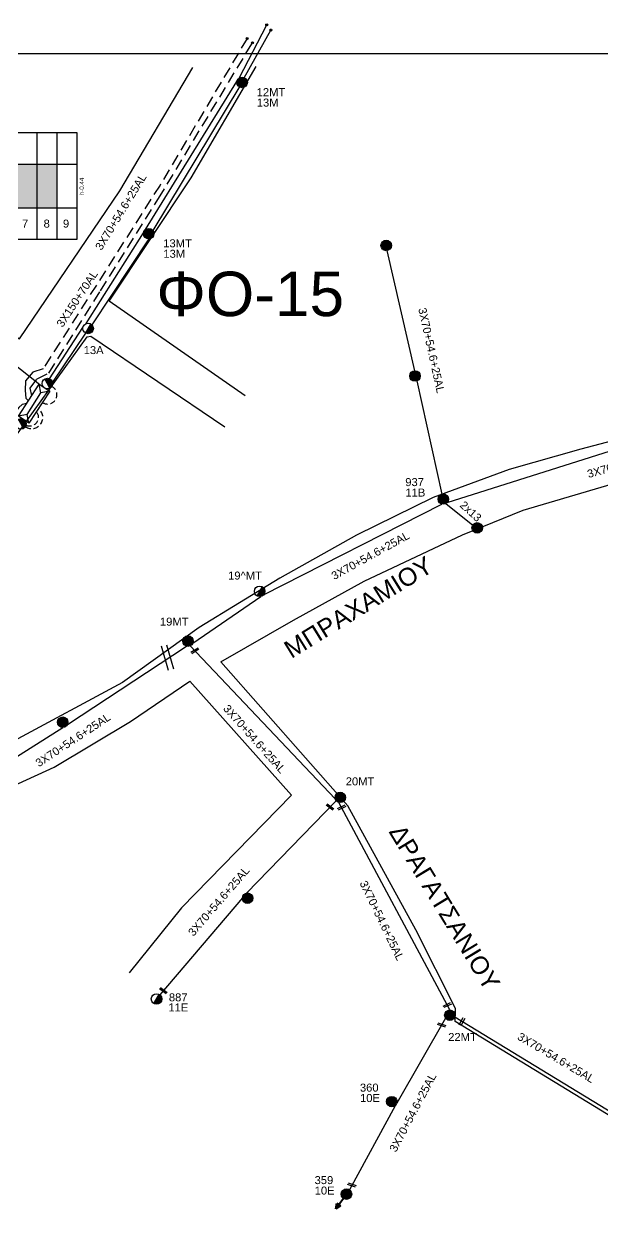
# Model space of a CAD drawing. Header units: millimetres. Extents: x 911 to 5440, y 753 to 2084.
# Drawn here: x 2668.3 to 2798.2, y 1520.7 to 1789.5 of the extents above; entities that cross this region are included whole.
import ezdxf
from ezdxf.enums import TextEntityAlignment as Align

# ---------------------------------------------------------------- set-up
doc = ezdxf.new("R2010")
doc.units = ezdxf.units.MM
doc.linetypes.add('DASHED', pattern=[19.05, 12.7, -6.35])
for name, color, linetype in [('Άγνωστα', 7, 'Continuous'), ('Ασφαλειοκιβώτια Χ.Τ 9 αναχωρήσεων', 7, 'Continuous'), ('Επίτονοι', 7, 'Continuous'), ('Επιγραφές - Σχήματα', 7, 'Continuous'), ('Καλώδια ΧΤ   3x150AL+50CU XLPE', 7, 'DASHED'), ('Καλώδια ΧΤ   3x150AL+50XLPE', 7, 'DASHED'), ('Μηχανική τομή', 7, 'Continuous'), ('Στύλος Ξύλινος', 7, 'Continuous'), ('Στύλος Ξύλινος @ 1', 7, 'Continuous'), ('Στύλος ΦΜ', 7, 'Continuous'), ('Στύλος ΦΜ @ 1', 7, 'Continuous'), ('Συνδέσεις', 7, 'Continuous'), ('Συνεστραμμένα ΧΤ   3x70+54.6+25 AL', 7, 'SYN_LINE'), ('Τομή', 7, 'Continuous'), ('Υποσταθμός εναέριος 2 στύλων', 7, 'Continuous'), ('Υποσταθμός πόλεως', 7, 'Continuous'), ('Υπόβαθρο ΔΕΗ', 7, 'Continuous'), ('Υπόγεια καλώδια Δικτύου ΧΤ και Παρ. ΧΤ - 3X150+70 AL', 7, 'DASHED')]:
    doc.layers.add(name, color=color, linetype=linetype)
doc.styles.get("Standard").update_dxf_attribs({"font": 'arial.ttf'})
doc.linetypes.add('SYN_LINE', pattern='A,0.5,-0.0001,["/\\/\\/\\/",Standard,S=0.1,R=0,X=0,Y=-0.05],-0.25', length=0.7501)

# ---------------------------------------------------------------- blocks, each defined once
blk = doc.blocks.new('ΥΠΑΡΧΩΝ ΤΣΙΜΕΝΤΕΝΙΟΣ ΣΤΥΛΟΣ')
at = {"layer": 'Στύλος ΦΜ'}
blk.add_hatch(color=7, dxfattribs=at).paths.add_polyline_path([(-1.29, -2.28, 0.574793), (2.62, 0, 0.268822), (1.3, 2.27)])
at = {"layer": 'Στύλος ΦΜ', "color": 7}
blk.add_line((-1.29, -2.28), (1.3, 2.27), dxfattribs=at)
blk.add_circle((0, 0), 2.62, dxfattribs=at)
at = {"layer": 'Στύλος ΦΜ', "flags": 4}
for tag, p in [('ΑΡΙΘΜΟΣ', (-4.68, 8.05)), ('ΤΥΠΟΣ', (-4.91, 3.03))]:
    blk.add_attdef(tag, p, '', height=4, dxfattribs=at)
blk = doc.blocks.new('ΥΠΑΡΧΩΝ ΞΥΛΙΝΟΣ ΣΤΥΛΟΣ')
at = {"layer": 'Στύλος Ξύλινος'}
h = blk.add_hatch(color=7, dxfattribs=at)
h.paths.add_polyline_path([(-2.62, 0, 0.270008), (-1.29, -2.28), (1.3, 2.27, 0.576266)])
h.paths.add_polyline_path([(-1.29, -2.28, 0.574793), (2.62, 0, 0.268822), (1.3, 2.27)])
at = {"layer": 'Στύλος Ξύλινος', "color": 7}
blk.add_line((-1.29, -2.28), (1.3, 2.27), dxfattribs=at)
blk.add_circle((0, 0), 2.62, dxfattribs=at)
at = {"layer": 'Στύλος Ξύλινος', "flags": 4}
for tag, p in [('ΑΡΙΘΜΟΣ', (-4.91, 8.6)), ('ΤΥΠΟΣ', (-4.85, 3.39))]:
    blk.add_attdef(tag, p, '', height=4, dxfattribs=at)
blk = doc.blocks.new('ΕΠΙΤΟΝΟΣ')
at = {"layer": 'Επίτονοι', "lineweight": 40, "ltscale": 40}
blk.add_hatch(color=256, dxfattribs=at).paths.add_polyline_path([(-1.13, 6.47), (0, 9.1), (1.13, 6.47)])
for p, q in [((-1.13, 6.47), (0, 9.1)), ((1.13, 6.47), (-1.13, 6.47)), ((-1.13, 6.47), (0, 6.47)), ((0, 9.1), (1.13, 6.47)), ((0, 6.47), (0, 0))]:
    blk.add_line(p, q, dxfattribs=at)
blk = doc.blocks.new('ΥΠΟΣΤΑΘΜΟΣ ΕΝΑΕΡΙΟΣ ΕΠΙ 2 ΣΤΥΛΩΝ')
at = {"layer": 'Υποσταθμός εναέριος 2 στύλων', "linetype": 'Continuous'}
for points in [[(-11.97, -2.11, 0.574793), (-8.45, -0.07, 0.268822), (-9.64, 1.98)], [(9.68, -2.15, 0.574793), (13.19, -0.1, 0.268822), (12.01, 1.95)]]:
    blk.add_hatch(color=256, dxfattribs=at).paths.add_polyline_path(points)
for p, q in [((-11.97, -2.11), (-9.64, 1.98)), ((9.68, -2.15), (12.01, 1.95))]:
    blk.add_line(p, q, dxfattribs=at)
for centre in [(-10.81, -0.07), (10.84, -0.1)]:
    blk.add_circle(centre, 2.36, dxfattribs=at)
at = {"layer": 'Υποσταθμός πόλεως', "linetype": 'Continuous', "ltscale": 40}
blk.add_lwpolyline([(-8.57, 2.82), (8.57, 2.82), (8.57, -2.82), (-8.57, -2.82)], close=True, dxfattribs=at)
for points in [[(-5.75, 0), (-8.57, 2.82)], [(-8.57, -2.82), (-5.75, 0)], [(-5.75, 0), (5.75, 0)], [(5.75, 0), (8.57, 2.82)], [(8.57, -2.82), (5.75, 0)]]:
    blk.add_lwpolyline(points, dxfattribs=at)
at = {"layer": 'Υποσταθμός εναέριος 2 στύλων', "ltscale": 40, "flags": 1}
for tag, p in [('ΜΕΤΑΣΧΗΜΑΤΙΣΜΟΣ', (14.09, 2.51)), ('ΙΣΧΥΣ', (14.07, -0.28)), ('ΑΡΙΘΜΟΣ', (14.19, -3))]:
    blk.add_attdef(tag, p, '', height=1.8, dxfattribs=at)
blk = doc.blocks.new('ΑΣΦΑΛΕΙΟΚΙΒΩΤΙΟ ΥΠΟΣΤΑΘΜΟΥ 9 ΑΝΑΧΩΡΗΣΕΩΝ')
at = {"layer": 'Ασφαλειοκιβώτια Χ.Τ 9 αναχωρήσεων', "ltscale": 40}
for p, q in [((-23.8, 40.36), (24.02, 40.36)), ((-9.72, 40.36), (-9.72, -40.64)), ((9.94, 40.36), (9.94, -40.64)), ((-23.8, 31.36), (24.02, 31.36)), ((-23.8, 22.36), (24.02, 22.36)), ((-23.8, 13.36), (24.02, 13.36)), ((-23.8, 4.36), (24.02, 4.36)), ((-23.8, -4.64), (24.02, -4.64)), ((-23.8, -13.64), (24.02, -13.64)), ((-23.8, -22.64), (24.02, -22.64)), ((-23.8, -31.64), (24.02, -31.64))]:
    blk.add_line(p, q, dxfattribs=at)
at = {"layer": 'Ασφαλειοκιβώτια Χ.Τ 9 αναχωρήσεων'}
blk.add_lwpolyline([(-23.8, -40.64), (24.02, -40.64), (24.02, 40.36), (-23.8, 40.36)], close=True, dxfattribs=at)
for s, p in [('1', (-18.61, 37.24)), ('2', (-18.61, 28.67)), ('3', (-18.61, 19.6)), ('4', (-18.61, 10.58)), ('5', (-18.61, 1.57)), ('6', (-18.61, -7.57)), ('7', (-18.61, -15.81)), ('8', (-18.61, -25.5)), ('9', (-18.61, -34.19))]:
    blk.add_text(s, height=3.6, rotation=270, dxfattribs=at).set_placement(p)
at = {"layer": 'Ασφαλειοκιβώτια Χ.Τ 9 αναχωρήσεων', "ltscale": 40}
for tag, height, p in [('ΟΝΟΜΑ', 5, (-0.16, 44.31)), ('ΚΕΙΜΕΝΟ 1', 2, (17.06, 35.59)), ('ΚΕΙΜΕΝΟ 2', 2, (17.06, 26.88)), ('ΚΕΙΜΕΝΟ 3', 2, (17.06, 17.69)), ('ΚΕΙΜΕΝΟ 4', 2, (17.06, 8.71)), ('ΚΕΙΜΕΝΟ 5', 2, (17.06, -0.13)), ('ΚΕΙΜΕΝΟ 6', 2, (17.06, -9.05)), ('ΚΕΙΜΕΝΟ 7', 2, (17.06, -18.13)), ('ΚΕΙΜΕΝΟ 8', 2, (17.06, -26.85)), ('ΚΕΙΜΕΝΟ 9', 2, (17.06, -35.99)), ('ΣΧ', 2, (-0.1, -42.64))]:
    blk.add_attdef(tag, text='', height=height, dxfattribs=at).set_placement(p, align=Align.MIDDLE_CENTER)
blk = doc.blocks.new('ΜΗΧΑΝΙΚΗ ΤΟΜΗ')
at = {"layer": 'Μηχανική τομή', "ltscale": 40}
for p, q in [((-1.89, 0.78), (1.89, 0.78)), ((1.89, 0), (-1.89, 0))]:
    blk.add_line(p, q, dxfattribs=at)
blk = doc.blocks.new('ΤΟΜΗ')
at = {"layer": 'Τομή', "ltscale": 40}
for p, q in [((-5.68, 0), (5.68, 0)), ((5.68, -2.33), (-5.68, -2.33))]:
    blk.add_line(p, q, dxfattribs=at)
blk = doc.blocks.new('_ΣΥΝΔΕΣΗ')
at = {"layer": 'Συνδέσεις', "linetype": 'SYN_LINE', "ltscale": 40}
blk.add_hatch(color=256, dxfattribs=at).paths.add_polyline_path([(0.5, -0.01, 1), (-0.5, -0.01, 1)])
at = {"layer": 'Συνδέσεις'}
blk.add_circle((0, -0.01), 0.5, dxfattribs=at)

msp = doc.modelspace()

# ---------------------------------------------------------------- hatches: boundary and pattern name
at = {"layer": 'Ασφαλειοκιβώτια Χ.Τ 9 αναχωρήσεων'}
for color, points in [(2, [(2671.32, 1757.97), (2666.82, 1757.97), (2666.82, 1748.15), (2671.32, 1748.15)]), (173, [(2675.82, 1757.97), (2671.32, 1757.97), (2671.32, 1748.15), (2675.82, 1748.15)])]:
    msp.add_hatch(color=color, dxfattribs=at).paths.add_polyline_path(points)

# ---------------------------------------------------------------- linework, layer by layer
at = {"layer": 'Άγνωστα', "color": 27}
msp.add_lwpolyline([(2763.15, 1681.64), (2769.17, 1676.75)], dxfattribs=at)
at = {"layer": 'Επιγραφές - Σχήματα'}
msp.add_lwpolyline([(953.51, 1782.88), (3198.57, 1782.88)], dxfattribs=at)
at = {"layer": 'Καλώδια ΧΤ   3x150AL+50CU XLPE', "color": 1, "linetype": 'DASHED', "ltscale": 0.1}
msp.add_arc((2673.67, 1706.11), 2.09, 235.0911, 63.8609, dxfattribs=at)
at = {"layer": 'Καλώδια ΧΤ   3x150AL+50CU XLPE', "color": 85, "linetype": 'DASHED', "ltscale": 0.1}
msp.add_arc((2670.08, 1701), 2.51, 235.9654, 53.5183, dxfattribs=at)
at = {"layer": 'Καλώδια ΧΤ   3x150AL+50CU XLPE', "color": 2, "linetype": 'DASHED', "ltscale": 0.1}
msp.add_arc((2669.66, 1701.06), 1.97, 245.3245, 41.0106, dxfattribs=at)
at = {"layer": 'Καλώδια ΧΤ   3x150AL+50XLPE', "color": 173, "ltscale": 0.2}
msp.add_lwpolyline([(2668.96, 1704.16), (2667.94, 1703.94), (2667.2, 1703.23), (2659.7, 1693.73), (2642.52, 1674.01), (2631.72, 1662.83), (2614.38, 1645.5)], dxfattribs=at)
at = {"layer": 'Συνεστραμμένα ΧΤ   3x70+54.6+25 AL', "color": 62, "ltscale": 20}
for p, q in [((2678.1, 1631.94), (2704.84, 1649.59)), ((2637.06, 1606.02), (2677.12, 1631.3))]:
    msp.add_line(p, q, dxfattribs=at)
at = {"layer": 'Συνεστραμμένα ΧΤ   3x70+54.6+25 AL', "color": 1, "ltscale": 20}
for points in [[(2716.73, 1777.33), (2722.88, 1789.29)], [(2695.69, 1743.3), (2716.2, 1776.53)], [(2682.36, 1722.12), (2695.22, 1742.54)], [(2671.94, 1708.36), (2645.37, 1729.34)], [(2674.11, 1709.7), (2681.61, 1721.2)]]:
    msp.add_lwpolyline(points, dxfattribs=at)
at = {"layer": 'Συνεστραμμένα ΧΤ   3x70+54.6+25 AL', "color": 6, "ltscale": 20}
for points in [[(2717.85, 1777.41), (2723.79, 1788.14)], [(2716.88, 1775.48), (2697.34, 1743.02)], [(2696.4, 1741.17), (2683.61, 1721.84)], [(2682.19, 1720), (2674.75, 1708.92)]]:
    msp.add_lwpolyline(points, dxfattribs=at)
at = {"layer": 'Συνεστραμμένα ΧΤ   3x70+54.6+25 AL', "color": 27, "ltscale": 20}
for points in [[(2749.91, 1738.52), (2756.09, 1711.5)], [(2756.64, 1709.23), (2762.22, 1683.78)], [(2763.42, 1681.85), (2804.38, 1694.84)], [(2722.18, 1661.11), (2762.23, 1681.53)], [(2706.28, 1650.24), (2721.55, 1660.75)], [(2738.28, 1615.26), (2705.69, 1649.64)], [(2738.51, 1614.81), (2718.35, 1594.05)], [(2764.02, 1567.76), (2739.1, 1614.43)], [(2717.43, 1593), (2698.86, 1571.16)], [(2763.09, 1565.89), (2752.12, 1546.79)], [(2810.76, 1538.33), (2765.13, 1566.12)], [(2751.73, 1546.23), (2741.46, 1527.32)]]:
    msp.add_lwpolyline(points, dxfattribs=at)
at = {"layer": 'Υπόβαθρο ΔΕΗ', "ltscale": 0.2}
for points in [[(2638.32, 1765.47), (2624.64, 1743.64), (2667.34, 1718.72), (2689.89, 1751.97), (2706.32, 1779.72)], [(2718.03, 1705.85), (2687.53, 1727.15), (2705.88, 1754.89), (2720.5, 1779.92)], [(2878.16, 1754.36), (2911.51, 1720.42), (2890.61, 1704.52), (2852.09, 1702.81), (2828.28, 1701.91), (2806.3, 1697.22), (2793.5, 1693.89), (2777.38, 1689.34), (2760.29, 1683.04), (2743.04, 1674.55), (2725.84, 1664.85), (2707.71, 1653.78), (2690.46, 1641.41), (2665.98, 1628.2), (2649.75, 1620.43), (2636.57, 1615.01), (2608.51, 1632.78)], [(2607.94, 1633.93), (2637.68, 1663.37), (2667.03, 1697.55), (2682.57, 1719.15), (2683.34, 1719.26), (2713.49, 1698.91)], [(2904.8, 1501.71), (2859.4, 1516.63), (2809.76, 1537.97), (2765.23, 1565.14), (2765.3, 1568.07), (2756.37, 1585.78), (2741.11, 1613.63), (2712.61, 1646.08), (2728.92, 1655.4), (2744.81, 1664.22), (2766.88, 1674.61), (2780.53, 1680.16), (2803.84, 1687.09), (2826.89, 1691.61), (2827.59, 1691.26), (2837.97, 1658.64), (2804.35, 1635.93)], [(2600.53, 1626.68), (2635.98, 1604.46), (2675.11, 1622.34), (2692.28, 1632.67), (2705.6, 1641.68), (2728.49, 1616.03), (2703.72, 1590.72), (2692, 1576.09)]]:
    msp.add_lwpolyline(points, dxfattribs=at)
at = {"layer": 'Υπόγεια καλώδια Δικτύου ΧΤ και Παρ. ΧΤ - 3X150+70 AL', "color": 27, "ltscale": 0.2}
msp.add_lwpolyline([(2718.48, 1786.21), (2698.92, 1753.28), (2672.66, 1711.94), (2670.38, 1711.16), (2668.67, 1709.22), (2668.6, 1707.07), (2668.8, 1705.38), (2669.36, 1704.77)], dxfattribs=at)
at = {"layer": 'Υπόγεια καλώδια Δικτύου ΧΤ και Παρ. ΧΤ - 3X150+70 AL', "color": 5, "ltscale": 0.2}
msp.add_lwpolyline([(2670.1, 1705.92), (2669.77, 1707.57), (2671.32, 1709.69), (2673.92, 1710.99), (2685.54, 1729.47), (2698.58, 1750.21), (2719.68, 1785.27)], dxfattribs=at)

# ---------------------------------------------------------------- block references
at = {"layer": 'Ασφαλειοκιβώτια Χ.Τ 9 αναχωρήσεων', "xscale": 0.5, "yscale": 0.5, "zscale": 0.5, "rotation": 90}
msp.add_blockref('ΑΣΦΑΛΕΙΟΚΙΒΩΤΙΟ ΥΠΟΣΤΑΘΜΟΥ 9 ΑΝΑΧΩΡΗΣΕΩΝ', (2660.01, 1753.01), dxfattribs=at).add_auto_attribs({'ΟΝΟΜΑ': 'ΦΟ-15', 'ΣΧ': 'h-0.44', 'ΚΕΙΜΕΝΟ 2': '150', 'ΚΕΙΜΕΝΟ 1': '293', 'ΚΕΙΜΕΝΟ 3': '90', 'ΚΕΙΜΕΝΟ 4': '30', 'ΚΕΙΜΕΝΟ 5': '90', 'ΚΕΙΜΕΝΟ 6': '90'})
at = {"layer": 'Επίτονοι', "xscale": 0.4500000000000587, "yscale": 0.4500000000000587, "zscale": 0.4500000000000587, "rotation": 143.9187071848988}
msp.add_blockref('ΕΠΙΤΟΝΟΣ', (2740.8, 1526.34), dxfattribs=at)
at = {"layer": 'Μηχανική τομή'}
for p, xscale, yscale, zscale, rotation in [((2706.88, 1648.38), 0.4999999999999706, 0.4999999999999706, 0.4999999999999706, 33.10835263093161), ((2736.98, 1613.25), 0.5000000000000894, 0.5000000000000894, 0.5000000000000894, 321.4999823056129), ((2739.81, 1613.1), 0.5000000000001487, 0.5000000000001487, 0.5000000000001487, 25.17002006887376), ((2699.54, 1571.95), 0.5000000000000894, 0.5000000000000894, 0.5000000000000894, 321.4999823056129), ((2763.52, 1568.7), 0.5000000000001487, 0.5000000000001487, 0.5000000000001487, 25.17002006887376), ((2762.13, 1564.22), 0.5000000000000262, 0.5000000000000262, 0.5000000000000262, 341.8647889427637), ((2766.92, 1565.03), 0.5000000000001383, 0.5000000000001383, 0.5000000000001383, 61.38147399511487), ((2741.96, 1528.24), 0.5000000000000262, 0.5000000000000262, 0.5000000000000262, 341.8647889427637)]:
    msp.add_blockref('ΜΗΧΑΝΙΚΗ ΤΟΜΗ', p, dxfattribs=dict(at, xscale=xscale, yscale=yscale, zscale=zscale, rotation=rotation))
at = {"layer": 'Στύλος Ξύλινος @ 1', "ltscale": 40}
ref = msp.add_blockref('ΥΠΑΡΧΩΝ ΞΥΛΙΝΟΣ ΣΤΥΛΟΣ', (2717.37, 1776.34), dxfattribs=dict(at, xscale=0.4499999999998181, yscale=0.4499999999998181, zscale=0.4499999999998181))
ref.add_attrib('ΤΥΠΟΣ', '13M', (2720.66, 1770.92), dxfattribs={"layer": 'Στύλος Ξύλινος', "height": 1.8, "flags": 4})
ref.add_attrib('ΑΡΙΘΜΟΣ', '12MT', (2720.63, 1773.26), dxfattribs={"layer": 'Στύλος Ξύλινος', "height": 1.8, "flags": 4})
ref = msp.add_blockref('ΥΠΑΡΧΩΝ ΞΥΛΙΝΟΣ ΣΤΥΛΟΣ', (2696.38, 1742.34), dxfattribs=dict(at, xscale=0.4499999999998181, yscale=0.4499999999998181, zscale=0.4499999999998181))
ref.add_attrib('ΤΥΠΟΣ', '13M', (2699.67, 1736.92), dxfattribs={"layer": 'Στύλος Ξύλινος', "height": 1.8, "flags": 4})
ref.add_attrib('ΑΡΙΘΜΟΣ', '13MT', (2699.64, 1739.27), dxfattribs={"layer": 'Στύλος Ξύλινος', "height": 1.8, "flags": 4})
at = {"layer": 'Στύλος Ξύλινος @ 1', "ltscale": 40, "xscale": 0.4499999999998181, "yscale": 0.4499999999998181, "zscale": 0.4499999999998181}
for p in [(2749.73, 1739.68), (2756.21, 1710.33), (2770.19, 1676.17), (2677.06, 1632.48), (2718.6, 1592.9)]:
    msp.add_blockref('ΥΠΑΡΧΩΝ ΞΥΛΙΝΟΣ ΣΤΥΛΟΣ', p, dxfattribs=at)
at = {"layer": 'Στύλος Ξύλινος @ 1', "ltscale": 40}
ref = msp.add_blockref('ΥΠΑΡΧΩΝ ΞΥΛΙΝΟΣ ΣΤΥΛΟΣ', (2762.56, 1682.66), dxfattribs=dict(at, xscale=0.4499999999998181, yscale=0.4499999999998181, zscale=0.4499999999998181))
ref.add_attrib('ΤΥΠΟΣ', '11B', (2754.05, 1683.22), dxfattribs={"layer": 'Στύλος Ξύλινος', "height": 1.8, "flags": 4})
ref.add_attrib('ΑΡΙΘΜΟΣ', '937', (2754.02, 1685.57), dxfattribs={"layer": 'Στύλος Ξύλινος', "height": 1.8, "flags": 4})
ref = msp.add_blockref('ΥΠΑΡΧΩΝ ΞΥΛΙΝΟΣ ΣΤΥΛΟΣ', (2705.2, 1650.71), dxfattribs=dict(at, xscale=0.4499999999998181, yscale=0.4499999999998181, zscale=0.4499999999998181))
ref.add_attrib('ΤΥΠΟΣ', '19MT', (2698.9, 1654.19), dxfattribs={"layer": 'Στύλος Ξύλινος', "height": 1.8, "flags": 4})
ref = msp.add_blockref('ΥΠΑΡΧΩΝ ΞΥΛΙΝΟΣ ΣΤΥΛΟΣ', (2739.42, 1615.56), dxfattribs=dict(at, xscale=0.4499999999998181, yscale=0.4499999999998181, zscale=0.4499999999998181))
ref.add_attrib('ΤΥΠΟΣ', '20MT', (2740.65, 1618.27), dxfattribs={"layer": 'Στύλος Ξύλινος', "height": 1.8, "flags": 4})
ref = msp.add_blockref('ΥΠΑΡΧΩΝ ΞΥΛΙΝΟΣ ΣΤΥΛΟΣ', (2764.05, 1566.58), dxfattribs=dict(at, xscale=0.4499999999998181, yscale=0.4499999999998181, zscale=0.4499999999998181))
ref.add_attrib('ΤΥΠΟΣ', '22MT', (2763.66, 1560.78), dxfattribs={"layer": 'Στύλος Ξύλινος', "height": 1.8, "flags": 4})
ref = msp.add_blockref('ΥΠΑΡΧΩΝ ΞΥΛΙΝΟΣ ΣΤΥΛΟΣ', (2751, 1547.15), dxfattribs=dict(at, xscale=0.4499999999998181, yscale=0.4499999999998181, zscale=0.4499999999998181))
ref.add_attrib('ΤΥΠΟΣ', '10E', (2743.86, 1547.06), dxfattribs={"layer": 'Στύλος Ξύλινος', "height": 1.8, "flags": 4})
ref.add_attrib('ΑΡΙΘΜΟΣ', '360', (2743.83, 1549.4), dxfattribs={"layer": 'Στύλος Ξύλινος', "height": 1.8, "flags": 4})
ref = msp.add_blockref('ΥΠΑΡΧΩΝ ΞΥΛΙΝΟΣ ΣΤΥΛΟΣ', (2740.8, 1526.34), dxfattribs=dict(at, xscale=0.4499999999998181, yscale=0.4499999999998181, zscale=0.4499999999998181))
ref.add_attrib('ΤΥΠΟΣ', '10E', (2733.67, 1526.25), dxfattribs={"layer": 'Στύλος Ξύλινος', "height": 1.8, "flags": 4})
ref.add_attrib('ΑΡΙΘΜΟΣ', '359', (2733.64, 1528.6), dxfattribs={"layer": 'Στύλος Ξύλινος', "height": 1.8, "flags": 4})
at = {"layer": 'Στύλος ΦΜ @ 1', "ltscale": 40}
ref = msp.add_blockref('ΥΠΑΡΧΩΝ ΤΣΙΜΕΝΤΕΝΙΟΣ ΣΤΥΛΟΣ', (2682.77, 1721.02), dxfattribs=dict(at, xscale=0.4499999999998181, yscale=0.4499999999998181, zscale=0.4499999999998181))
ref.add_attrib('ΤΥΠΟΣ', '13A', (2681.77, 1715.26), dxfattribs={"layer": 'Στύλος ΦΜ', "height": 1.8, "flags": 4})
ref = msp.add_blockref('ΥΠΑΡΧΩΝ ΤΣΙΜΕΝΤΕΝΙΟΣ ΣΤΥΛΟΣ', (2721.31, 1661.9), dxfattribs=dict(at, xscale=0.4499999999998181, yscale=0.4499999999998181, zscale=0.4499999999998181))
ref.add_attrib('ΤΥΠΟΣ', '19^ MT', (2714.21, 1664.55), dxfattribs={"layer": 'Στύλος ΦΜ', "height": 1.8, "flags": 4})
ref = msp.add_blockref('ΥΠΑΡΧΩΝ ΤΣΙΜΕΝΤΕΝΙΟΣ ΣΤΥΛΟΣ', (2698.13, 1570.23), dxfattribs=dict(at, xscale=0.4499999999998181, yscale=0.4499999999998181, zscale=0.4499999999998181))
ref.add_attrib('ΤΥΠΟΣ', '11E', (2700.8, 1567.44), dxfattribs={"layer": 'Στύλος ΦΜ', "height": 1.8, "flags": 4})
ref.add_attrib('ΑΡΙΘΜΟΣ', '887', (2700.91, 1569.7), dxfattribs={"layer": 'Στύλος ΦΜ', "height": 1.8, "flags": 4})
at = {"layer": 'Συνδέσεις', "xscale": 0.4499999999998181, "yscale": 0.4499999999998181, "zscale": 0.4499999999998181}
for p in [(2722.88, 1789.29), (2723.79, 1788.14), (2718.48, 1786.21), (2719.68, 1785.27)]:
    msp.add_blockref('_ΣΥΝΔΕΣΗ', p, dxfattribs=at)
at = {"layer": 'Τομή', "xscale": 0.4999999999999615, "yscale": 0.4999999999999615, "zscale": 0.4999999999999615, "rotation": 286.1568864236882}
msp.add_blockref('ΤΟΜΗ', (2701.17, 1647.17), dxfattribs=at)
at = {"layer": 'Υποσταθμός εναέριος 2 στύλων', "xscale": 0.5000000000000399, "yscale": 0.5000000000000399, "zscale": 0.5000000000000399, "rotation": 56.99127996260402}
msp.add_blockref('ΥΠΟΣΤΑΘΜΟΣ ΕΝΑΕΡΙΟΣ ΕΠΙ 2 ΣΤΥΛΩΝ', (2670.61, 1704.11), dxfattribs=at)

# ---------------------------------------------------------------- texts
at = {"layer": 'Επιγραφές - Σχήματα', "insert": (2698.08, 1733.8), "char_height": 10, "width": 11.1692, "attachment_point": 1}
msp.add_mtext('ΦΟ-15 ', dxfattribs=at)
at = {"layer": 'Επιγραφές - Σχήματα', "color": 7, "insert": (2767.32, 1682.4), "char_height": 1.8, "width": 168.3718, "attachment_point": 1, "rotation": 317.7735}
msp.add_mtext('2x13', dxfattribs=at)
at = {"layer": 'Επιγραφές - Σχήματα', "char_height": 4, "width": 11.1692, "attachment_point": 1}
for s, insert, rotation in [('ΜΠΡΑΧΑΜΙΟΥ ', (2726.32, 1650.08), 31.7332), ('ΔΡΑΓΑΤΣΑΝΙΟΥ ', (2753.63, 1609.92), 301.2425)]:
    msp.add_mtext(s, dxfattribs=dict(at, insert=insert, rotation=rotation))
at = {"layer": 'Συνεστραμμένα ΧΤ   3x70+54.6+25 AL', "color": 7, "char_height": 1.8, "width": 168.3718, "attachment_point": 1}
for insert, rotation in [((2684.23, 1739.37), 58.5212), ((2758.69, 1725.84), 282.4297), ((2794.71, 1689.11), 15.7437), ((2737.18, 1666), 28.9622), ((2714.32, 1636.63), 311.6984), ((2670.71, 1623.82), 33.6323), ((2705.06, 1585.36), 49.345), ((2745.33, 1597.08), 295.7602), ((2779.95, 1562.8), 329.324), ((2750.34, 1536.49), 62.1067)]:
    msp.add_mtext('3X70+54.6+25AL', dxfattribs=dict(at, insert=insert, rotation=rotation))
at = {"layer": 'Υπόγεια καλώδια Δικτύου ΧΤ και Παρ. ΧΤ - 3X150+70 AL', "color": 7, "insert": (2675.53, 1722.11), "char_height": 1.8, "width": 168.3718, "attachment_point": 1, "rotation": 56.6292}
msp.add_mtext('3X150+70AL', dxfattribs=at)

doc.saveas('drawing.dxf')
